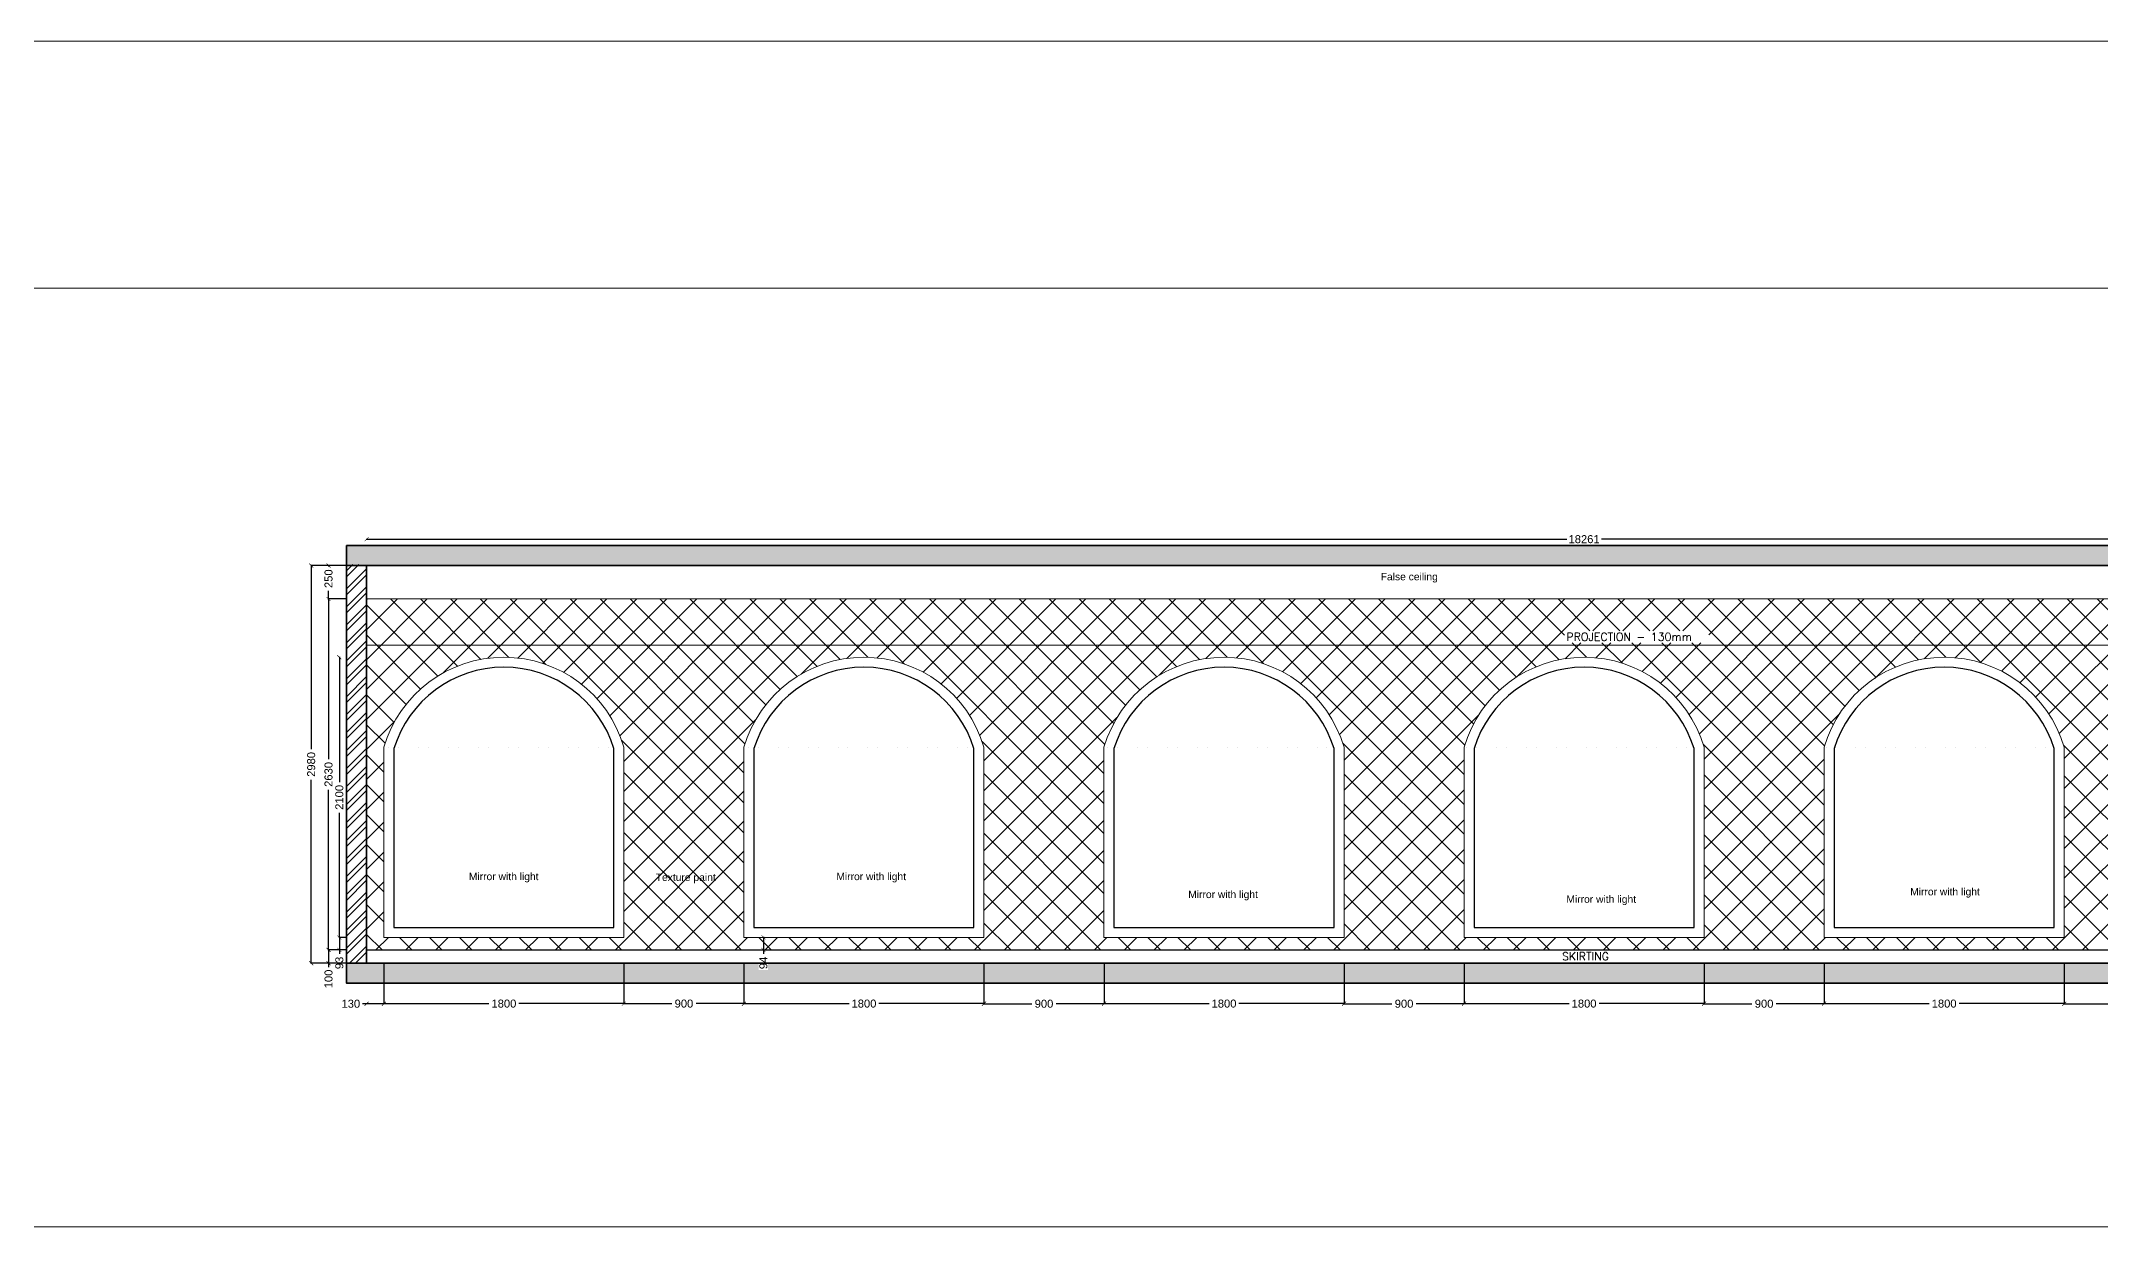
# Model space of a CAD drawing. Header units: millimetres. Extents: x 1464389 to 1998638, y -29162 to 256806.
# Drawn here: x 1567094 to 1582539, y 137483 to 146370 of the extents above; entities that cross this region are included whole.
import ezdxf

# ---------------------------------------------------------------- set-up
doc = ezdxf.new("R2010")
doc.units = ezdxf.units.MM
doc.header["$LTSCALE"] = 15
doc.header["$PDMODE"] = 35
doc.layers.get('0').update_dxf_attribs({"lineweight": 5})
for name, color, linetype in [('0_COVE_loop', 30, 'Continuous'), ('LS_DR_Skirting', 154, 'Continuous'), ('Text', 250, 'Continuous')]:
    doc.layers.add(name, color=color, linetype=linetype)
for name, color, linetype, lineweight in [('dimension', 1, 'Continuous', 25), ('false ceiling', 124, 'Continuous', 9), ('Hatch', 252, 'Continuous', 15), ('LS_DR_TEXT', 7, 'Continuous', 13), ('LS_DR_Wall', 5, 'Continuous', 35)]:
    doc.layers.add(name, color=color, linetype=linetype, lineweight=lineweight)
doc.styles.add('ARIAL', font='arial.ttf')
doc.styles.add('ROMANS', font='romans.shx')
doc.dimstyles.new('SC-25', dxfattribs={"dimtxt": 60, "dimasz": 30, "dimexe": 0, "dimexo": 0, "dimgap": 25, "dimtad": 0, "dimdec": 0, "dimzin": 0, "dimdsep": 46, "dimtxsty": 'ARIAL', "dimblk": 'ARCHTICK', "dimcen": 0.09, "dimdle": 3, "dimclrd": 251, "dimclre": 251, "dimclrt": 1, "dimadec": 0, "dimazin": 0, "dimtfac": 1, "dimtdec": 0, "dimtofl": 0, "dimtmove": 0, "dimatfit": 2, "dimfxl": 100, "dimtolj": 1, "dimtzin": 0, "dimarcsym": 0})

# ---------------------------------------------------------------- blocks, each defined once
blk = doc.blocks.new('_ArchTick')
at = {"color": 0, "linetype": 'ByBlock', "const_width": 0.15}
blk.add_lwpolyline([(-0.5, -0.5), (0.5, 0.5)], dxfattribs=at)
blk = doc.blocks.new('*D1818')
at = {"color": 251, "lineweight": -2, "transparency": 16777216}
for p, q in [((1569119, 142442), (1569119, 141064)), ((1569384, 142439), (1569119, 142439)), ((1569119, 139456), (1569119, 140834)), ((1569384, 139459), (1569119, 139459))]:
    blk.add_line(p, q, dxfattribs=at)
at = {"layer": 'Defpoints', "color": 0, "transparency": 16777216}
for p in [(1569119, 142439), (1569384, 142439), (1569384, 139459)]:
    blk.add_point(p, dxfattribs=at)
at = {"color": 251, "lineweight": -2, "transparency": 16777216, "xscale": 30, "yscale": 30, "zscale": 30}
for p, rotation in [((1569119, 142439), 90), ((1569119, 139459), 270)]:
    blk.add_blockref('_ArchTick', p, dxfattribs=dict(at, rotation=rotation))
at = {"color": 1, "transparency": 16777216, "insert": (1569119, 140949), "char_height": 60, "attachment_point": 5, "rotation": 90, "style": 'ARIAL'}
blk.add_mtext('\\A1;2980', dxfattribs=at)
blk = doc.blocks.new('*D1819')
at = {"color": 251, "lineweight": -2, "transparency": 16777216}
for p, q in [((1569531, 142637), (1578535, 142637)), ((1587798, 142637), (1578794, 142637))]:
    blk.add_line(p, q, dxfattribs=at)
at = {"layer": 'Defpoints', "color": 0, "transparency": 16777216}
for p in [(1569534, 142637), (1587795, 142637), (1587795, 142637)]:
    blk.add_point(p, dxfattribs=at)
at = {"color": 251, "lineweight": -2, "transparency": 16777216, "xscale": 30, "yscale": 30, "zscale": 30, "rotation": 180}
blk.add_blockref('_ArchTick', (1569534, 142637), dxfattribs=at)
at = {"color": 251, "lineweight": -2, "transparency": 16777216, "xscale": 30, "yscale": 30, "zscale": 30}
blk.add_blockref('_ArchTick', (1587795, 142637), dxfattribs=at)
at = {"color": 1, "transparency": 16777216, "insert": (1578664, 142637), "char_height": 60, "attachment_point": 5, "style": 'ARIAL'}
blk.add_mtext('\\A1;18261', dxfattribs=at)
blk = doc.blocks.new('*D1822')
at = {"color": 251, "lineweight": -2, "transparency": 16777216}
for p, q in [((1572364, 139459), (1572364, 139156)), ((1574164, 139459), (1574164, 139156)), ((1572361, 139156), (1573152, 139156)), ((1574167, 139156), (1573376, 139156))]:
    blk.add_line(p, q, dxfattribs=at)
at = {"layer": 'Defpoints', "color": 0, "transparency": 16777216}
for p in [(1572364, 139459), (1574164, 139459), (1574164, 139156)]:
    blk.add_point(p, dxfattribs=at)
at = {"color": 251, "lineweight": -2, "transparency": 16777216, "xscale": 30, "yscale": 30, "zscale": 30, "rotation": 180}
blk.add_blockref('_ArchTick', (1572364, 139156), dxfattribs=at)
at = {"color": 251, "lineweight": -2, "transparency": 16777216, "xscale": 30, "yscale": 30, "zscale": 30}
blk.add_blockref('_ArchTick', (1574164, 139156), dxfattribs=at)
at = {"color": 1, "transparency": 16777216, "insert": (1573264, 139156), "char_height": 60, "attachment_point": 5, "style": 'ARIAL', "bg_fill": 3, "box_fill_scale": 1.1, "bg_fill_color": 256, "bg_fill_true_color": 13158600, "bg_fill_transparency": 0}
blk.add_mtext('\\A1;1800', dxfattribs=at)
blk = doc.blocks.new('*D2428')
at = {"color": 251, "lineweight": -2, "transparency": 16777216}
for p, q in [((1572510, 139656), (1572510, 139559)), ((1572510, 139559), (1572510, 139529))]:
    blk.add_line(p, q, dxfattribs=at)
at = {"layer": 'Defpoints', "color": 0, "transparency": 16777216}
blk.add_point((1572510, 139653), dxfattribs=at)
at = {"color": 251, "lineweight": -2, "transparency": 16777216, "xscale": 30, "yscale": 30, "zscale": 30}
for p, rotation in [((1572510, 139653), 90), ((1572510, 139559), 270)]:
    blk.add_blockref('_ArchTick', p, dxfattribs=dict(at, rotation=rotation))
at = {"color": 1, "transparency": 16777216, "insert": (1572510, 139461), "char_height": 60, "attachment_point": 5, "rotation": 90, "style": 'ARIAL', "bg_fill": 3, "box_fill_scale": 1.1, "bg_fill_color": 256, "bg_fill_true_color": 13158600, "bg_fill_transparency": 0}
blk.add_mtext('\\A1;94', dxfattribs=at)
at = {"layer": 'Defpoints', "color": 0, "transparency": 16777216}
blk.add_point((1572510, 139559), dxfattribs=at)
blk.add_point((1572510, 139559), dxfattribs=at)
blk = doc.blocks.new('*D1823')
at = {"color": 251, "lineweight": -2, "transparency": 16777216}
for p, q in [((1575064, 139459), (1575064, 139156)), ((1576864, 139459), (1576864, 139156)), ((1575061, 139156), (1575852, 139156)), ((1576867, 139156), (1576076, 139156))]:
    blk.add_line(p, q, dxfattribs=at)
at = {"layer": 'Defpoints', "color": 0, "transparency": 16777216}
for p in [(1575064, 139459), (1576864, 139459), (1576864, 139156)]:
    blk.add_point(p, dxfattribs=at)
at = {"color": 251, "lineweight": -2, "transparency": 16777216, "xscale": 30, "yscale": 30, "zscale": 30, "rotation": 180}
blk.add_blockref('_ArchTick', (1575064, 139156), dxfattribs=at)
at = {"color": 251, "lineweight": -2, "transparency": 16777216, "xscale": 30, "yscale": 30, "zscale": 30}
blk.add_blockref('_ArchTick', (1576864, 139156), dxfattribs=at)
at = {"color": 1, "transparency": 16777216, "insert": (1575964, 139156), "char_height": 60, "attachment_point": 5, "style": 'ARIAL', "bg_fill": 3, "box_fill_scale": 1.1, "bg_fill_color": 256, "bg_fill_true_color": 13158600, "bg_fill_transparency": 0}
blk.add_mtext('\\A1;1800', dxfattribs=at)
blk = doc.blocks.new('*D1824')
at = {"color": 251, "lineweight": -2, "transparency": 16777216}
for p, q in [((1577764, 139459), (1577764, 139156)), ((1579564, 139459), (1579564, 139156)), ((1577761, 139156), (1578552, 139156)), ((1579567, 139156), (1578776, 139156))]:
    blk.add_line(p, q, dxfattribs=at)
at = {"layer": 'Defpoints', "color": 0, "transparency": 16777216}
for p in [(1577764, 139459), (1579564, 139459), (1579564, 139156)]:
    blk.add_point(p, dxfattribs=at)
at = {"color": 251, "lineweight": -2, "transparency": 16777216, "xscale": 30, "yscale": 30, "zscale": 30, "rotation": 180}
blk.add_blockref('_ArchTick', (1577764, 139156), dxfattribs=at)
at = {"color": 251, "lineweight": -2, "transparency": 16777216, "xscale": 30, "yscale": 30, "zscale": 30}
blk.add_blockref('_ArchTick', (1579564, 139156), dxfattribs=at)
at = {"color": 1, "transparency": 16777216, "insert": (1578664, 139156), "char_height": 60, "attachment_point": 5, "style": 'ARIAL', "bg_fill": 3, "box_fill_scale": 1.1, "bg_fill_color": 256, "bg_fill_true_color": 13158600, "bg_fill_transparency": 0}
blk.add_mtext('\\A1;1800', dxfattribs=at)
blk = doc.blocks.new('*D1825')
at = {"color": 251, "lineweight": -2, "transparency": 16777216}
for p, q in [((1580464, 139459), (1580464, 139156)), ((1582264, 139459), (1582264, 139156)), ((1580461, 139156), (1581252, 139156)), ((1582267, 139156), (1581476, 139156))]:
    blk.add_line(p, q, dxfattribs=at)
at = {"layer": 'Defpoints', "color": 0, "transparency": 16777216}
for p in [(1580464, 139459), (1582264, 139459), (1582264, 139156)]:
    blk.add_point(p, dxfattribs=at)
at = {"color": 251, "lineweight": -2, "transparency": 16777216, "xscale": 30, "yscale": 30, "zscale": 30, "rotation": 180}
blk.add_blockref('_ArchTick', (1580464, 139156), dxfattribs=at)
at = {"color": 251, "lineweight": -2, "transparency": 16777216, "xscale": 30, "yscale": 30, "zscale": 30}
blk.add_blockref('_ArchTick', (1582264, 139156), dxfattribs=at)
at = {"color": 1, "transparency": 16777216, "insert": (1581364, 139156), "char_height": 60, "attachment_point": 5, "style": 'ARIAL', "bg_fill": 3, "box_fill_scale": 1.1, "bg_fill_color": 256, "bg_fill_true_color": 13158600, "bg_fill_transparency": 0}
blk.add_mtext('\\A1;1800', dxfattribs=at)
blk = doc.blocks.new('*D1828')
at = {"color": 251, "lineweight": -2, "transparency": 16777216}
for p, q in [((1569330, 141755), (1569330, 140817)), ((1569330, 139649), (1569330, 140587))]:
    blk.add_line(p, q, dxfattribs=at)
at = {"layer": 'Defpoints', "color": 0, "transparency": 16777216}
for p in [(1569330, 141752), (1569330, 139652), (1569330, 139652)]:
    blk.add_point(p, dxfattribs=at)
at = {"color": 251, "lineweight": -2, "transparency": 16777216, "xscale": 30, "yscale": 30, "zscale": 30}
for p, rotation in [((1569330, 141752), 90), ((1569330, 139652), 270)]:
    blk.add_blockref('_ArchTick', p, dxfattribs=dict(at, rotation=rotation))
at = {"color": 1, "transparency": 16777216, "insert": (1569330, 140702), "char_height": 60, "attachment_point": 5, "rotation": 90, "style": 'ARIAL', "bg_fill": 3, "box_fill_scale": 1.1, "bg_fill_color": 256, "bg_fill_true_color": 13158600, "bg_fill_transparency": 0}
blk.add_mtext('\\A1;2100', dxfattribs=at)
blk = doc.blocks.new('*D1829')
at = {"color": 251, "lineweight": -2, "transparency": 16777216}
for p, q in [((1569664, 139459), (1569664, 139156)), ((1571464, 139459), (1571464, 139156)), ((1569661, 139156), (1570452, 139156)), ((1571467, 139156), (1570676, 139156))]:
    blk.add_line(p, q, dxfattribs=at)
at = {"layer": 'Defpoints', "color": 0, "transparency": 16777216}
for p in [(1569664, 139459), (1571464, 139459), (1571464, 139156)]:
    blk.add_point(p, dxfattribs=at)
at = {"color": 251, "lineweight": -2, "transparency": 16777216, "xscale": 30, "yscale": 30, "zscale": 30, "rotation": 180}
blk.add_blockref('_ArchTick', (1569664, 139156), dxfattribs=at)
at = {"color": 251, "lineweight": -2, "transparency": 16777216, "xscale": 30, "yscale": 30, "zscale": 30}
blk.add_blockref('_ArchTick', (1571464, 139156), dxfattribs=at)
at = {"color": 1, "transparency": 16777216, "insert": (1570564, 139156), "char_height": 60, "attachment_point": 5, "style": 'ARIAL', "bg_fill": 3, "box_fill_scale": 1.1, "bg_fill_color": 256, "bg_fill_true_color": 13158600, "bg_fill_transparency": 0}
blk.add_mtext('\\A1;1800', dxfattribs=at)
blk = doc.blocks.new('*D1830')
at = {"color": 251, "lineweight": -2, "transparency": 16777216}
for p, q in [((1569249, 142192), (1569249, 140989)), ((1569384, 142189), (1569249, 142189)), ((1569249, 139556), (1569249, 140759)), ((1569384, 139559), (1569249, 139559))]:
    blk.add_line(p, q, dxfattribs=at)
at = {"layer": 'Defpoints', "color": 0, "transparency": 16777216}
for p in [(1569249, 142189), (1569384, 142189), (1569384, 139559)]:
    blk.add_point(p, dxfattribs=at)
at = {"color": 251, "lineweight": -2, "transparency": 16777216, "xscale": 30, "yscale": 30, "zscale": 30}
for p, rotation in [((1569249, 142189), 90), ((1569249, 139559), 270)]:
    blk.add_blockref('_ArchTick', p, dxfattribs=dict(at, rotation=rotation))
at = {"color": 1, "transparency": 16777216, "insert": (1569249, 140874), "char_height": 60, "attachment_point": 5, "rotation": 90, "style": 'ARIAL', "bg_fill": 3, "box_fill_scale": 1.1, "bg_fill_color": 256, "bg_fill_true_color": 13158600, "bg_fill_transparency": 0}
blk.add_mtext('\\A1;2630', dxfattribs=at)
blk = doc.blocks.new('*D1831')
at = {"color": 251, "lineweight": -2, "transparency": 16777216}
for p, q in [((1571461, 139156), (1571823, 139156)), ((1572367, 139156), (1572005, 139156))]:
    blk.add_line(p, q, dxfattribs=at)
at = {"layer": 'Defpoints', "color": 0, "transparency": 16777216}
for p in [(1571464, 139156), (1572364, 139156), (1572364, 139156)]:
    blk.add_point(p, dxfattribs=at)
at = {"color": 251, "lineweight": -2, "transparency": 16777216, "xscale": 30, "yscale": 30, "zscale": 30, "rotation": 180}
blk.add_blockref('_ArchTick', (1571464, 139156), dxfattribs=at)
at = {"color": 251, "lineweight": -2, "transparency": 16777216, "xscale": 30, "yscale": 30, "zscale": 30}
blk.add_blockref('_ArchTick', (1572364, 139156), dxfattribs=at)
at = {"color": 1, "transparency": 16777216, "insert": (1571914, 139156), "char_height": 60, "attachment_point": 5, "style": 'ARIAL', "bg_fill": 3, "box_fill_scale": 1.1, "bg_fill_color": 256, "bg_fill_true_color": 13158600, "bg_fill_transparency": 0}
blk.add_mtext('\\A1;900', dxfattribs=at)
blk = doc.blocks.new('*D1832')
at = {"color": 251, "lineweight": -2, "transparency": 16777216}
for p, q in [((1574161, 139155), (1574523, 139155)), ((1575067, 139155), (1574705, 139155))]:
    blk.add_line(p, q, dxfattribs=at)
at = {"layer": 'Defpoints', "color": 0, "transparency": 16777216}
for p in [(1574164, 139155), (1575064, 139155), (1575064, 139155)]:
    blk.add_point(p, dxfattribs=at)
at = {"color": 251, "lineweight": -2, "transparency": 16777216, "xscale": 30, "yscale": 30, "zscale": 30, "rotation": 180}
blk.add_blockref('_ArchTick', (1574164, 139155), dxfattribs=at)
at = {"color": 251, "lineweight": -2, "transparency": 16777216, "xscale": 30, "yscale": 30, "zscale": 30}
blk.add_blockref('_ArchTick', (1575064, 139155), dxfattribs=at)
at = {"color": 1, "transparency": 16777216, "insert": (1574614, 139155), "char_height": 60, "attachment_point": 5, "style": 'ARIAL', "bg_fill": 3, "box_fill_scale": 1.1, "bg_fill_color": 256, "bg_fill_true_color": 13158600, "bg_fill_transparency": 0}
blk.add_mtext('\\A1;900', dxfattribs=at)
blk = doc.blocks.new('*D1833')
at = {"color": 251, "lineweight": -2, "transparency": 16777216}
for p, q in [((1576861, 139155), (1577223, 139155)), ((1577767, 139155), (1577405, 139155))]:
    blk.add_line(p, q, dxfattribs=at)
at = {"layer": 'Defpoints', "color": 0, "transparency": 16777216}
for p in [(1576864, 139155), (1577764, 139155), (1577764, 139155)]:
    blk.add_point(p, dxfattribs=at)
at = {"color": 251, "lineweight": -2, "transparency": 16777216, "xscale": 30, "yscale": 30, "zscale": 30, "rotation": 180}
blk.add_blockref('_ArchTick', (1576864, 139155), dxfattribs=at)
at = {"color": 251, "lineweight": -2, "transparency": 16777216, "xscale": 30, "yscale": 30, "zscale": 30}
blk.add_blockref('_ArchTick', (1577764, 139155), dxfattribs=at)
at = {"color": 1, "transparency": 16777216, "insert": (1577314, 139155), "char_height": 60, "attachment_point": 5, "style": 'ARIAL', "bg_fill": 3, "box_fill_scale": 1.1, "bg_fill_color": 256, "bg_fill_true_color": 13158600, "bg_fill_transparency": 0}
blk.add_mtext('\\A1;900', dxfattribs=at)
blk = doc.blocks.new('*D1834')
at = {"color": 251, "lineweight": -2, "transparency": 16777216}
for p, q in [((1579561, 139155), (1579923, 139155)), ((1580467, 139155), (1580105, 139155))]:
    blk.add_line(p, q, dxfattribs=at)
at = {"layer": 'Defpoints', "color": 0, "transparency": 16777216}
for p in [(1579564, 139155), (1580464, 139155), (1580464, 139155)]:
    blk.add_point(p, dxfattribs=at)
at = {"color": 251, "lineweight": -2, "transparency": 16777216, "xscale": 30, "yscale": 30, "zscale": 30, "rotation": 180}
blk.add_blockref('_ArchTick', (1579564, 139155), dxfattribs=at)
at = {"color": 251, "lineweight": -2, "transparency": 16777216, "xscale": 30, "yscale": 30, "zscale": 30}
blk.add_blockref('_ArchTick', (1580464, 139155), dxfattribs=at)
at = {"color": 1, "transparency": 16777216, "insert": (1580014, 139155), "char_height": 60, "attachment_point": 5, "style": 'ARIAL', "bg_fill": 3, "box_fill_scale": 1.1, "bg_fill_color": 256, "bg_fill_true_color": 13158600, "bg_fill_transparency": 0}
blk.add_mtext('\\A1;900', dxfattribs=at)
blk = doc.blocks.new('*D1835')
at = {"color": 251, "lineweight": -2, "transparency": 16777216}
for p, q in [((1582261, 139155), (1582623, 139155)), ((1582264, 139156), (1582264, 139155)), ((1583167, 139155), (1582805, 139155))]:
    blk.add_line(p, q, dxfattribs=at)
at = {"layer": 'Defpoints', "color": 0, "transparency": 16777216}
for p in [(1582264, 139156), (1583164, 139155), (1583164, 139155)]:
    blk.add_point(p, dxfattribs=at)
at = {"color": 251, "lineweight": -2, "transparency": 16777216, "xscale": 30, "yscale": 30, "zscale": 30, "rotation": 180}
blk.add_blockref('_ArchTick', (1582264, 139155), dxfattribs=at)
at = {"color": 251, "lineweight": -2, "transparency": 16777216, "xscale": 30, "yscale": 30, "zscale": 30}
blk.add_blockref('_ArchTick', (1583164, 139155), dxfattribs=at)
at = {"color": 1, "transparency": 16777216, "insert": (1582714, 139155), "char_height": 60, "attachment_point": 5, "style": 'ARIAL', "bg_fill": 3, "box_fill_scale": 1.1, "bg_fill_color": 256, "bg_fill_true_color": 13158600, "bg_fill_transparency": 0}
blk.add_mtext('\\A1;900', dxfattribs=at)
blk = doc.blocks.new('*D1837')
at = {"color": 251, "lineweight": -2, "transparency": 16777216}
for p, q in [((1569534, 139155), (1569504, 139155)), ((1569667, 139155), (1569534, 139155))]:
    blk.add_line(p, q, dxfattribs=at)
at = {"layer": 'Defpoints', "color": 0, "transparency": 16777216}
blk.add_point((1569664, 139155), dxfattribs=at)
at = {"color": 251, "lineweight": -2, "transparency": 16777216, "xscale": 30, "yscale": 30, "zscale": 30, "rotation": 180}
blk.add_blockref('_ArchTick', (1569534, 139155), dxfattribs=at)
at = {"color": 251, "lineweight": -2, "transparency": 16777216, "xscale": 30, "yscale": 30, "zscale": 30}
blk.add_blockref('_ArchTick', (1569664, 139155), dxfattribs=at)
at = {"color": 1, "transparency": 16777216, "insert": (1569416, 139155), "char_height": 60, "attachment_point": 5, "style": 'ARIAL', "bg_fill": 3, "box_fill_scale": 1.1, "bg_fill_color": 256, "bg_fill_true_color": 13158600, "bg_fill_transparency": 0}
blk.add_mtext('\\A1;130', dxfattribs=at)
at = {"layer": 'Defpoints', "color": 0, "transparency": 16777216}
blk.add_point((1569534, 139155), dxfattribs=at)
blk.add_point((1569534, 139155), dxfattribs=at)
blk = doc.blocks.new('*D1839')
at = {"layer": 'Defpoints', "color": 0, "ltscale": 0.25, "transparency": 16777216}
for p in [(1569384, 142439), (1569249, 142189), (1569384, 142189)]:
    blk.add_point(p, dxfattribs=at)
at = {"layer": 'dimension', "color": 251, "lineweight": -2, "ltscale": 0.25, "transparency": 16777216}
for p, q in [((1569249, 142442), (1569249, 142433)), ((1569384, 142439), (1569249, 142439)), ((1569249, 142186), (1569249, 142249)), ((1569384, 142189), (1569249, 142189))]:
    blk.add_line(p, q, dxfattribs=at)
at = {"layer": 'dimension', "color": 251, "lineweight": -2, "ltscale": 0.25, "transparency": 16777216, "xscale": 30, "yscale": 30, "zscale": 30}
for p, rotation in [((1569249, 142439), 90), ((1569249, 142189), 270)]:
    blk.add_blockref('_ArchTick', p, dxfattribs=dict(at, rotation=rotation))
at = {"layer": 'dimension', "color": 1, "ltscale": 0.25, "transparency": 16777216, "insert": (1569249, 142341), "char_height": 60, "attachment_point": 5, "rotation": 90, "style": 'ARIAL'}
blk.add_mtext('\\A1;250', dxfattribs=at)
blk = doc.blocks.new('*D1840')
at = {"layer": 'Defpoints', "color": 0, "ltscale": 0.25, "transparency": 16777216}
for p in [(1569384, 139559), (1569249, 139459), (1569384, 139459)]:
    blk.add_point(p, dxfattribs=at)
at = {"layer": 'dimension', "color": 251, "lineweight": -2, "ltscale": 0.25, "transparency": 16777216}
for p, q in [((1569249, 139562), (1569249, 139459)), ((1569384, 139559), (1569249, 139559)), ((1569384, 139459), (1569249, 139459)), ((1569249, 139459), (1569249, 139429))]:
    blk.add_line(p, q, dxfattribs=at)
at = {"layer": 'dimension', "color": 251, "lineweight": -2, "ltscale": 0.25, "transparency": 16777216, "xscale": 30, "yscale": 30, "zscale": 30}
for p, rotation in [((1569249, 139559), 90), ((1569249, 139459), 270)]:
    blk.add_blockref('_ArchTick', p, dxfattribs=dict(at, rotation=rotation))
at = {"layer": 'dimension', "color": 1, "ltscale": 0.25, "transparency": 16777216, "insert": (1569249, 139341), "char_height": 60, "attachment_point": 5, "rotation": 90, "style": 'ARIAL'}
blk.add_mtext('\\A1;100', dxfattribs=at)
blk = doc.blocks.new('*D1841')
at = {"layer": 'Defpoints', "color": 0, "ltscale": 0.25, "transparency": 16777216}
for p in [(1569384, 139652), (1569330, 139559), (1569384, 139559)]:
    blk.add_point(p, dxfattribs=at)
at = {"layer": 'dimension', "color": 251, "lineweight": -2, "ltscale": 0.25, "transparency": 16777216}
for p, q in [((1569330, 139655), (1569330, 139559)), ((1569384, 139652), (1569330, 139652)), ((1569384, 139559), (1569330, 139559)), ((1569330, 139559), (1569330, 139529))]:
    blk.add_line(p, q, dxfattribs=at)
at = {"layer": 'dimension', "color": 251, "lineweight": -2, "ltscale": 0.25, "transparency": 16777216, "xscale": 30, "yscale": 30, "zscale": 30}
for p, rotation in [((1569330, 139652), 90), ((1569330, 139559), 270)]:
    blk.add_blockref('_ArchTick', p, dxfattribs=dict(at, rotation=rotation))
at = {"layer": 'dimension', "color": 1, "ltscale": 0.25, "transparency": 16777216, "insert": (1569330, 139461), "char_height": 60, "attachment_point": 5, "rotation": 90, "style": 'ARIAL'}
blk.add_mtext('\\A1;93', dxfattribs=at)

msp = doc.modelspace()

# ---------------------------------------------------------------- hatches: boundary and pattern name
at = {"layer": 'Hatch', "ltscale": 0.25}
h = msp.add_hatch(dxfattribs=at)
h.set_pattern_fill('AR-CONC', color=256)
h.set_pattern_definition([(50, (361477.82, 300033.96), (182.184669, -15.939086), [19.05, -209.55]), (355, (361477.82, 300033.96), (-35.243421, 191.056845), [15.24, -167.640584]), (100.451445, (361493, 300032.63), (146.941247, 175.117752), [16.19001, -178.090245]), (46.1842, (361477.82, 300084.76), (271.07904, -42.042328), [28.575, -314.325]), (96.635558, (361500.41, 300081.26), (237.404134, 247.426125), [24.285023, -267.13561]), (351.18415, (361477.82, 300084.76), (237.404134, 247.426125), [22.85997, -251.45973]), (21, (361503.22, 300072.06), (151.614391, -102.265198), [19.05, -209.55]), (326, (361503.22, 300072.06), (61.802028, 184.187966), [15.24, -167.64]), (71.451445, (361515.86, 300063.54), (213.41642, 81.92277), [16.19001, -178.089938]), (37.5, (361477.824, 300033.96), (3.0886033, 84.555039), [0, -165.608, 0, -170.18, 0, -168.275]), (7.5, (361477.82, 300033.96), (66.8196625, 100.180575), [0, -97.028, 0, -161.798, 0, -64.135]), (327.5, (361421.18, 300033.96), (135.590595, -5.728744), [0, -63.5, 0, -198.12, 0, -262.89]), (317.5, (361395.78, 300033.96), (148.129181, 25.426491), [0, -82.55, 0, -131.572, 0, -186.69])])
h.paths.add_polyline_path([(1587944.9, 142589.3), (1569383.9, 142589.3), (1569383.9, 142439.3), (1587944.9, 142439.3)])
h = msp.add_hatch(dxfattribs=at)
h.set_pattern_fill('ANSI32', color=256, scale=10)
h.set_pattern_definition([(45, (343234.12, 268137.73), (-67.351921, 67.351921), []), (45, (343279.02, 268137.73), (-67.351921, 67.351921), [])])
h.paths.add_polyline_path([(1569533.9, 142446.3), (1569383.9, 142446.3), (1569383.9, 139459.3), (1569533.9, 139459.3)])
h = msp.add_hatch(dxfattribs=at)
h.set_pattern_fill('ANSI37', color=256, scale=50)
h.set_pattern_definition([(45, (360435.32, 316717.3), (-112.253202, 112.253202), []), (135, (360435.32, 316717.3), (-112.253202, -112.253202), [])])
h.paths.add_polyline_path([(1587794.9, 141842.3), (1569533.9, 141842.3), (1569533.9, 139558.9), (1587794.9, 139558.9)])
edge = h.paths.add_edge_path(flags=16)
edge.add_line((1574163.9, 141078.2), (1574163.9, 140646.2))
edge.add_line((1574163.9, 140646.2), (1574163.9, 139652.3))
edge.add_line((1574163.9, 139652.3), (1572363.9, 139652.3))
edge.add_line((1572363.9, 139652.3), (1572363.9, 140646.2))
edge.add_line((1572363.9, 140646.2), (1572363.9, 141078.2))
edge.add_arc((1573263.9, 140814.5), 937.8, 16.32965, 163.67035, ccw=False)
edge = h.paths.add_edge_path(flags=16)
edge.add_arc((1575963.9, 140814.5), 937.8, 16.32965, 163.67035, ccw=False)
edge.add_line((1576863.9, 141078.2), (1576863.9, 140646.2))
edge.add_line((1576863.9, 140646.2), (1576863.9, 139652.3))
edge.add_line((1576863.9, 139652.3), (1575063.9, 139652.3))
edge.add_line((1575063.9, 139652.3), (1575063.9, 140646.2))
edge.add_line((1575063.9, 140646.2), (1575063.9, 141078.2))
edge = h.paths.add_edge_path(flags=16)
edge.add_line((1571463.9, 141078.2), (1571463.9, 140646.2))
edge.add_line((1571463.9, 140646.2), (1571463.9, 139652.3))
edge.add_line((1571463.9, 139652.3), (1569663.9, 139652.3))
edge.add_line((1569663.9, 139652.3), (1569663.9, 140646.2))
edge.add_line((1569663.9, 140646.2), (1569663.9, 141078.2))
edge.add_arc((1570563.9, 140814.5), 937.8, 16.32965, 163.67035, ccw=False)
edge = h.paths.add_edge_path(flags=16)
edge.add_arc((1578663.9, 140814.5), 937.8, 16.32965, 163.67035, ccw=False)
edge.add_line((1579563.9, 141078.2), (1579563.9, 140646.2))
edge.add_line((1579563.9, 140646.2), (1579563.9, 139652.3))
edge.add_line((1579563.9, 139652.3), (1577763.9, 139652.3))
edge.add_line((1577763.9, 139652.3), (1577763.9, 140646.2))
edge.add_line((1577763.9, 140646.2), (1577763.9, 141078.2))
edge = h.paths.add_edge_path(flags=16)
edge.add_arc((1581363.9, 140814.5), 937.8, 16.32965, 163.67035, ccw=False)
edge.add_line((1582263.9, 141078.2), (1582263.9, 140646.2))
edge.add_line((1582263.9, 140646.2), (1582263.9, 139652.3))
edge.add_line((1582263.9, 139652.3), (1580463.9, 139652.3))
edge.add_line((1580463.9, 139652.3), (1580463.9, 140646.2))
edge.add_line((1580463.9, 140646.2), (1580463.9, 141078.2))
edge = h.paths.add_edge_path(flags=16)
edge.add_arc((1584063.9, 140814.5), 937.8, 16.32965, 163.67035, ccw=False)
edge.add_line((1584963.9, 141078.2), (1584963.9, 140646.2))
edge.add_line((1584963.9, 140646.2), (1584963.9, 139652.3))
edge.add_line((1584963.9, 139652.3), (1583163.9, 139652.3))
edge.add_line((1583163.9, 139652.3), (1583163.9, 140646.2))
edge.add_line((1583163.9, 140646.2), (1583163.9, 141078.2))
edge = h.paths.add_edge_path(flags=16)
edge.add_arc((1586763.9, 140814.5), 937.8, 16.32965, 163.67035, ccw=False)
edge.add_line((1587663.9, 141078.2), (1587663.9, 140646.2))
edge.add_line((1587663.9, 140646.2), (1587663.9, 139652.3))
edge.add_line((1587663.9, 139652.3), (1585863.9, 139652.3))
edge.add_line((1585863.9, 139652.3), (1585863.9, 140646.2))
edge.add_line((1585863.9, 140646.2), (1585863.9, 141078.2))
h.paths.add_polyline_path([(1587794.9, 142189.3), (1569533.9, 142189.3), (1569533.9, 141842.3), (1587794.9, 141842.3)])
h.paths.add_polyline_path([(1573341.7, 140568), (1573341.7, 140838.6), (1573187.2, 140838.6), (1573187.2, 140568)], flags=0)
h.paths.add_polyline_path([(1573125.4, 140265.2), (1573396, 140265.2), (1573396, 140419.8), (1573125.4, 140419.8)], flags=0)
h.paths.add_polyline_path([(1576041.7, 140568), (1576041.7, 140838.6), (1575887.2, 140838.6), (1575887.2, 140568)], flags=0)
h.paths.add_polyline_path([(1575825.4, 140265.2), (1576096, 140265.2), (1576096, 140419.8), (1575825.4, 140419.8)], flags=0)
h.paths.add_polyline_path([(1578741.7, 140568), (1578741.7, 140838.6), (1578587.2, 140838.6), (1578587.2, 140568)], flags=0)
h.paths.add_polyline_path([(1578525.4, 140265.2), (1578796, 140265.2), (1578796, 140419.8), (1578525.4, 140419.8)], flags=0)
h.paths.add_polyline_path([(1581441.7, 140568), (1581441.7, 140838.6), (1581287.2, 140838.6), (1581287.2, 140568)], flags=0)
h.paths.add_polyline_path([(1581225.4, 140265.2), (1581496, 140265.2), (1581496, 140419.8), (1581225.4, 140419.8)], flags=0)
h.paths.add_polyline_path([(1584141.7, 140568), (1584141.7, 140838.6), (1583987.2, 140838.6), (1583987.2, 140568)], flags=0)
h.paths.add_polyline_path([(1583925.4, 140265.2), (1584196, 140265.2), (1584196, 140419.8), (1583925.4, 140419.8)], flags=0)
h.paths.add_polyline_path([(1586841.7, 140568), (1586841.7, 140838.6), (1586687.2, 140838.6), (1586687.2, 140568)], flags=0)
h.paths.add_polyline_path([(1586625.4, 140265.2), (1586896, 140265.2), (1586896, 140419.8), (1586625.4, 140419.8)], flags=0)
h.paths.add_polyline_path([(1570641.7, 140568), (1570641.7, 140838.6), (1570487.2, 140838.6), (1570487.2, 140568)], flags=0)
h.paths.add_polyline_path([(1570425.4, 140265.2), (1570696, 140265.2), (1570696, 140419.8), (1570425.4, 140419.8)], flags=0)
h.paths.add_polyline_path([(1570108.5, 140765.6), (1570108.5, 141036.2), (1569954, 141036.2), (1569954, 140765.6)], flags=0)
h.paths.add_polyline_path([(1586562.7, 139986.3), (1587112.8, 139986.3), (1587112.8, 140100), (1586562.7, 140100)], flags=0)
h.paths.add_polyline_path([(1583741, 139929.9), (1584291.1, 139929.9), (1584291.1, 140043.6), (1583741, 140043.6)], flags=0)
h.paths.add_polyline_path([(1581093, 139936.8), (1581643.1, 139936.8), (1581643.1, 140050.5), (1581093, 140050.5)], flags=0)
h.paths.add_polyline_path([(1578514.9, 139881), (1579065, 139881), (1579065, 139994.7), (1578514.9, 139994.7)], flags=0)
h.paths.add_polyline_path([(1575679.3, 139916.5), (1576229.3, 139916.5), (1576229.3, 140030.2), (1575679.3, 140030.2)], flags=0)
h.paths.add_polyline_path([(1570284.9, 140051.1), (1570835, 140051.1), (1570835, 140164.8), (1570284.9, 140164.8)], flags=0)
h.paths.add_polyline_path([(1573040.5, 140051.1), (1573590.6, 140051.1), (1573590.6, 140164.8), (1573040.5, 140164.8)], flags=0)
h.paths.add_polyline_path([(1578517.1, 141860.2), (1579598.6, 141860.2), (1579598.6, 141950.2), (1578517.1, 141950.2)], flags=16)
h = msp.add_hatch(dxfattribs=at)
h.set_pattern_fill('AR-CONC', color=256)
h.set_pattern_definition([(50, (361477.82, 296903.96), (182.184669, -15.939086), [19.05, -209.55]), (355, (361477.82, 296903.96), (-35.243421, 191.056845), [15.24, -167.640584]), (100.451445, (361493, 296902.63), (146.941247, 175.117752), [16.19001, -178.090245]), (46.1842, (361477.82, 296954.76), (271.07904, -42.042328), [28.575, -314.325]), (96.635558, (361500.41, 296951.26), (237.404134, 247.426125), [24.285023, -267.13561]), (351.18415, (361477.82, 296954.76), (237.404134, 247.426125), [22.85997, -251.45973]), (21, (361503.22, 296942.06), (151.614391, -102.265198), [19.05, -209.55]), (326, (361503.22, 296942.06), (61.802028, 184.187966), [15.24, -167.64]), (71.451445, (361515.86, 296933.54), (213.41642, 81.92277), [16.19001, -178.089938]), (37.5, (361477.824, 296903.96), (3.0886033, 84.555039), [0, -165.608, 0, -170.18, 0, -168.275]), (7.5, (361477.82, 296903.96), (66.8196625, 100.180575), [0, -97.028, 0, -161.798, 0, -64.135]), (327.5, (361421.18, 296903.96), (135.590595, -5.728744), [0, -63.5, 0, -198.12, 0, -262.89]), (317.5, (361395.78, 296903.96), (148.129181, 25.426491), [0, -82.55, 0, -131.572, 0, -186.69])])
h.paths.add_polyline_path([(1587944.9, 139459.3), (1569383.9, 139459.3), (1569383.9, 139309.3), (1587944.9, 139309.3)])

# ---------------------------------------------------------------- linework, layer by layer
at = {"ltscale": 0.25}
for p, q in [((1566247, 146369.9), (1615220.4, 146369.9)), ((1566247, 144519.3), (1615220.4, 144519.3)), ((1566247, 137483.3), (1615220.4, 137483.3))]:
    msp.add_line(p, q, dxfattribs=at)
msp.add_line((1569533.9, 141842.3), (1587794.9, 141842.3))
for points in [[(1569663.9, 140646.2), (1569663.9, 139652.3), (1571463.9, 139652.3), (1571463.9, 140646.2), (1571463.9, 141078.2, 0.7490535), (1569663.9, 141078.2), (1569663.9, 140646.2)], [(1572363.9, 140646.2), (1572363.9, 139652.3), (1574163.9, 139652.3), (1574163.9, 140646.2), (1574163.9, 141078.2, 0.7490535), (1572363.9, 141078.2), (1572363.9, 140646.2)], [(1575063.9, 140646.2), (1575063.9, 139652.3), (1576863.9, 139652.3), (1576863.9, 140646.2), (1576863.9, 141078.2, 0.7490535), (1575063.9, 141078.2), (1575063.9, 140646.2)], [(1577763.9, 140646.2), (1577763.9, 139652.3), (1579563.9, 139652.3), (1579563.9, 140646.2), (1579563.9, 141078.2, 0.7490535), (1577763.9, 141078.2), (1577763.9, 140646.2)], [(1580463.9, 140646.2), (1580463.9, 139652.3), (1582263.9, 139652.3), (1582263.9, 140646.2), (1582263.9, 141078.2, 0.7490535), (1580463.9, 141078.2), (1580463.9, 140646.2)]]:
    msp.add_lwpolyline(points, format="xyb")
at = {"layer": '0_COVE_loop'}
for points in [[(1569738.9, 140646.2), (1569738.9, 139727.3), (1571388.9, 139727.3), (1571388.9, 140646.2), (1571388.9, 141067.2, 0.739561), (1569738.9, 141067.2)], [(1575138.9, 140646.2), (1575138.9, 139727.3), (1576788.9, 139727.3), (1576788.9, 140646.2), (1576788.9, 141067.2, 0.739561), (1575138.9, 141067.2)], [(1577838.9, 140646.2), (1577838.9, 139727.3), (1579488.9, 139727.3), (1579488.9, 140646.2), (1579488.9, 141067.2, 0.739561), (1577838.9, 141067.2)], [(1580538.9, 140646.2), (1580538.9, 139727.3), (1582188.9, 139727.3), (1582188.9, 140646.2), (1582188.9, 141067.2, 0.739561), (1580538.9, 141067.2)]]:
    msp.add_lwpolyline(points, format="xyb", close=True, dxfattribs=at)
at = {"layer": 'false ceiling'}
msp.add_lwpolyline([(1569533.9, 142189.3), (1587794.9, 142189.3)], dxfattribs=at)
at = {"layer": 'LS_DR_Skirting', "ltscale": 0.25}
msp.add_lwpolyline([(1569533.9, 139558.9), (1587794.9, 139558.9)], dxfattribs=at)
at = {"layer": 'LS_DR_Wall', "ltscale": 0.25}
msp.add_lwpolyline([(1569383.9, 142589.3), (1587944.9, 142589.3), (1587944.9, 142439.3), (1569383.9, 142439.3)], close=True, dxfattribs=at)

# ---------------------------------------------------------------- texts
at = {"layer": 'LS_DR_TEXT', "ltscale": 0.25, "char_height": 60, "attachment_point": 1, "style": 'ROMANS'}
for s, width, insert in [('PROJECTION - 130mm', 1062.141, (1578532.1, 141935.2)), ('\\pxqc;SKIRTING ', 469.919, (1578439.6, 139540.8))]:
    msp.add_mtext_dynamic_manual_height_columns(s, width=width, gutter_width=375, heights=[0], dxfattribs=dict(at, insert=insert))
at = {"layer": 'Text', "ltscale": 0.25, "char_height": 55.175, "attachment_point": 7, "style": 'ARIAL'}
for s, insert in [('\\pxqc,t5;False ceiling', (1576821.3, 142312.5)), ('\\pxqc,t5;Mirror with light', (1570030.7, 140065)), ('\\pxqc,t5;Texture paint', (1571395.7, 140058.7)), ('\\pxqc,t5;Mirror with light', (1572786.3, 140065)), ('\\pxqc,t5;Mirror with light', (1575425.1, 139930.4)), ('\\pxqc,t5;Mirror with light', (1578260.7, 139894.9)), ('\\pxqc,t5;Mirror with light', (1580838.9, 139950.7))]:
    msp.add_mtext_dynamic_manual_height_columns(s, width=1063.585, gutter_width=114.9, heights=[0], dxfattribs=dict(at, insert=insert))

# ---------------------------------------------------------------- dimensions: what is measured, and where the dimension line sits
for base, p1, p2, angle, picture, middle in [((1587794.9, 142637.1), (1569533.9, 142637.1), (1587794.9, 142637.1), 180, '*D1819', (1578664.4, 142637.1)), ((1569118.8, 142439.3), (1569383.9, 139459.3), (1569383.9, 142439.3), 90, '*D1818', (1569118.8, 140949.3))]:
    dim = msp.add_linear_dim(base=base, p1=p1, p2=p2, angle=angle, dimstyle='SC-25')
    dim.commit()
    dim.dimension.update_dxf_attribs({"geometry": picture, "text_midpoint": middle})

# ---------------------------------------------------------------- next in the draw order: dimensions: what is measured, and where the dimension line sits
dim = msp.add_linear_dim(base=(1569330.3, 139652.3), p1=(1569330.3, 141752.3), p2=(1569330.3, 139652.3), angle=90, dimstyle='SC-25', override={"dimtfill": 1, "dimarcsym": 1})
dim.commit()
dim.dimension.update_dxf_attribs({"geometry": '*D1828', "text_midpoint": (1569330.3, 140702.3)})
for base, p1, p2, picture, middle in [((1571463.9, 139156.2), (1569663.9, 139459.3), (1571463.9, 139459.3), '*D1829', (1570563.9, 139156.2)), ((1574163.9, 139156.2), (1572363.9, 139459.3), (1574163.9, 139459.3), '*D1822', (1573263.9, 139156.2)), ((1576863.9, 139156.2), (1575063.9, 139459.3), (1576863.9, 139459.3), '*D1823', (1575963.9, 139156.2)), ((1579563.9, 139156.2), (1577763.9, 139459.3), (1579563.9, 139459.3), '*D1824', (1578663.9, 139156.2)), ((1582263.9, 139156.2), (1580463.9, 139459.3), (1582263.9, 139459.3), '*D1825', (1581363.9, 139156.2))]:
    dim = msp.add_linear_dim(base=base, p1=p1, p2=p2, dimstyle='SC-25', override={"dimtfill": 1, "dimarcsym": 1})
    dim.commit()
    dim.dimension.update_dxf_attribs({"geometry": picture, "text_midpoint": middle})

# ---------------------------------------------------------------- next in the draw order: dimensions: what is measured, and where the dimension line sits
for base, p1, p2, picture, middle in [((1569249.3, 142189.3), (1569383.9, 139558.9), (1569383.9, 142189.3), '*D1830', (1569249.3, 140874.1)), ((1572509.9, 139558.9), (1572509.9, 139652.7), (1572509.9, 139558.9), '*D2428', (1572509.9, 139461.1))]:
    dim = msp.add_linear_dim(base=base, p1=p1, p2=p2, angle=90, dimstyle='SC-25', override={"dimtfill": 1, "dimarcsym": 1})
    dim.commit()
    dim.dimension.update_dxf_attribs({"geometry": picture, "text_midpoint": middle})
for base, p1, p2, picture, middle in [((1569533.9, 139155.2), (1569663.9, 139155.2), (1569533.9, 139155.2), '*D1837', (1569415.6, 139155.2)), ((1572363.9, 139156.2), (1571463.9, 139156.2), (1572363.9, 139156.2), '*D1831', (1571913.9, 139156.2)), ((1575063.9, 139155.2), (1574163.9, 139155.2), (1575063.9, 139155.2), '*D1832', (1574613.9, 139155.2)), ((1577763.9, 139155.2), (1576863.9, 139155.2), (1577763.9, 139155.2), '*D1833', (1577313.9, 139155.2)), ((1580463.9, 139155.2), (1579563.9, 139155.2), (1580463.9, 139155.2), '*D1834', (1580013.9, 139155.2)), ((1583163.9, 139155.2), (1582263.9, 139156.2), (1583163.9, 139155.2), '*D1835', (1582713.9, 139155.2))]:
    dim = msp.add_linear_dim(base=base, p1=p1, p2=p2, dimstyle='SC-25', override={"dimtfill": 1, "dimarcsym": 1})
    dim.commit()
    dim.dimension.update_dxf_attribs({"geometry": picture, "text_midpoint": middle})

# ---------------------------------------------------------------- next in the draw order: linework, layer by layer
at = {"layer": '0_COVE_loop'}
msp.add_lwpolyline([(1572438.9, 140646.2), (1572438.9, 139727.3), (1574088.9, 139727.3), (1574088.9, 140646.2), (1574088.9, 141067.2, 0.739561), (1572438.9, 141067.2)], format="xyb", close=True, dxfattribs=at)
at = {"layer": 'LS_DR_Wall', "ltscale": 0.25}
for points in [[(1569533.9, 142439.3), (1569383.9, 142439.3), (1569383.9, 139459.3), (1569533.9, 139459.3)], [(1569383.9, 139459.3), (1587944.9, 139459.3), (1587944.9, 139309.3), (1569383.9, 139309.3)]]:
    msp.add_lwpolyline(points, close=True, dxfattribs=at)

# ---------------------------------------------------------------- next in the draw order: dimensions: what is measured, and where the dimension line sits
at = {"layer": 'dimension', "ltscale": 0.25}
dim = msp.add_linear_dim(base=(1569249.3, 142189.3), p1=(1569383.9, 142439.3), p2=(1569383.9, 142189.3), angle=90, dimstyle='SC-25', dxfattribs=at)
dim.commit()
dim.dimension.update_dxf_attribs({"geometry": '*D1839', "text_midpoint": (1569249.3, 142340.8), "dimtype": 160})
for base, p1, p2, picture, middle in [((1569330.3, 139558.9), (1569383.9, 139652.3), (1569383.9, 139558.9), '*D1841', (1569330.3, 139461)), ((1569249.3, 139459.3), (1569383.9, 139558.9), (1569383.9, 139459.3), '*D1840', (1569249.3, 139341))]:
    dim = msp.add_linear_dim(base=base, p1=p1, p2=p2, angle=90, dimstyle='SC-25', dxfattribs=at)
    dim.commit()
    dim.dimension.update_dxf_attribs({"geometry": picture, "text_midpoint": middle})

doc.saveas('drawing.dxf')
